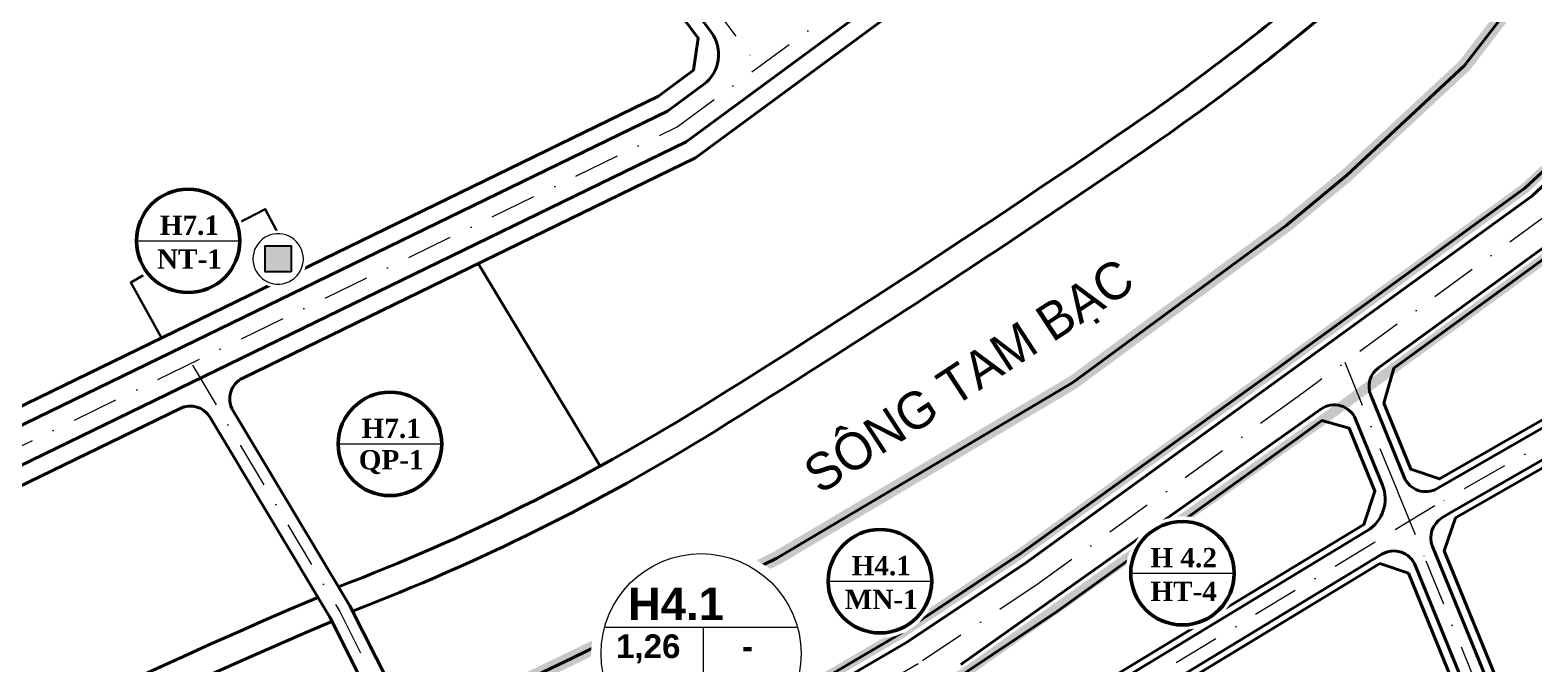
# Model space of a CAD drawing. Header units: millimetres. Extents: x 583747 to 596192, y 2304962 to 2309584.
# Drawn here: x 592464.3 to 592789.5, y 2307800.5 to 2307937.6 of the extents above; entities that cross this region are included whole.
import ezdxf

# ---------------------------------------------------------------- set-up
doc = ezdxf.new("R2010")
doc.units = ezdxf.units.MM
doc.set_wipeout_variables(frame=1)
for name, pattern in [('DASHDOT', [1, 0.5, -0.25, 0, -0.25]), ('DASHED', [4.5, 3, -1.5]), ('PHANTOM2', [1.25, 0.625, -0.125, 0.125, -0.125, 0.125, -0.125]), ('RANHGIOI', [10, 6, -1.7, 0.6, -1.7]), ('RGXA', [10.3, 6, -2, 0.3, -2])]:
    doc.linetypes.add(name, pattern=pattern)
for name, color, linetype, lineweight in [('00_bo_sdd', 7, 'Continuous', 30), ('00_o pho', 2, 'RANHGIOI', 13), ('00_tim_duong', 1, 'DASHDOT', 13), ('Chu thich Lo - Q', 7, 'Continuous', 9), ('DUONG', 5, 'Continuous', 80), ('HE', 7, 'Continuous', 40), ('KIHIEU', 7, 'Continuous', 25), ('ky hieu lo A B tron', 7, 'Continuous', 9), ('P_text', 7, 'Continuous', 13), ('Rgphuong', 5, 'RGXA', 13), ('TREE1', 93, 'Continuous', 13), ('vong tron', 7, 'Continuous', 13)]:
    doc.layers.add(name, color=color, linetype=linetype, lineweight=lineweight)
doc.styles.add('pp1-vnblackH', font='')
doc.styles.get("Standard").update_dxf_attribs({"font": 'arial.ttf'})
doc.styles.add('TXT', font='', dxfattribs={"height": 1})
doc.styles.get('pp1-vnblackH').set_extended_font_data('.VnBlackH')
doc.styles.get('TXT').set_extended_font_data('.VnTime')

# ---------------------------------------------------------------- blocks, each defined once
blk = doc.blocks.new('nha tre')
at = {"lineweight": 13}
blk.add_wipeout([(-1.01, 9.61), (-2.99, 9.19), (-4.83, 8.37), (-6.47, 7.18), (-7.82, 5.68), (-8.83, 3.93), (-9.46, 2.01), (-9.67, 0), (-9.46, -2.01), (-8.83, -3.93), (-7.82, -5.68), (-6.47, -7.18), (-4.83, -8.37), (-2.99, -9.19), (-1.01, -9.61), (1.01, -9.61), (2.99, -9.19), (4.83, -8.37), (6.47, -7.18), (7.82, -5.68), (8.83, -3.93), (9.46, -2.01), (9.67, 0), (9.46, 2.01), (8.83, 3.93), (7.82, 5.68), (6.47, 7.18), (4.83, 8.37), (2.99, 9.19), (1.01, 9.61)], dxfattribs=at).dxf.layer = 'KIHIEU'
at = {"layer": 'KIHIEU', "ltscale": 300}
blk.add_hatch(color=256, dxfattribs=at).paths.add_polyline_path([(4.39, -4.39), (-4.39, -4.39), (-4.39, 4.39), (4.39, 4.39)])
at = {"layer": 'KIHIEU', "lineweight": 13}
blk.add_lwpolyline([(-0.54, 8.51), (-1.6, 8.38), (-2.64, 8.11), (-3.63, 7.72), (-4.57, 7.2), (-5.44, 6.57), (-6.22, 5.84), (-6.9, 5.01), (-7.47, 4.11), (-7.93, 3.14), (-8.26, 2.12), (-8.46, 1.07), (-8.53, 0), (-8.46, -1.07), (-8.26, -2.12), (-7.93, -3.14), (-7.47, -4.11), (-6.9, -5.01), (-6.22, -5.84), (-5.44, -6.57), (-4.57, -7.2), (-3.63, -7.72), (-2.64, -8.11), (-1.6, -8.38), (-0.54, -8.51), (0.54, -8.51), (1.6, -8.38), (2.64, -8.11), (3.63, -7.72), (4.57, -7.2), (5.44, -6.57), (6.22, -5.84), (6.9, -5.01), (7.47, -4.11), (7.93, -3.14), (8.26, -2.12), (8.46, -1.07), (8.53, 0), (8.46, 1.07), (8.26, 2.12), (7.93, 3.14), (7.47, 4.11), (6.9, 5.01), (6.22, 5.84), (5.44, 6.57), (4.57, 7.2), (3.63, 7.72), (2.64, 8.11), (1.6, 8.38), (0.54, 8.51)], close=True, dxfattribs=at)
at = {"layer": 'KIHIEU', "ltscale": 300}
blk.add_lwpolyline([(4.39, -4.39), (-4.39, -4.39), (-4.39, 4.39), (4.39, 4.39)], close=True, dxfattribs=at)
blk = doc.blocks.new('www')
at = {"layer": '00_bo_sdd'}
blk.add_line((19275.087, 14964.925), (19248.642, 15008.9), dxfattribs=at)
for points in [[(19295.763, 15031.623), (19248.734, 15008.748), (19275.087, 14964.925, 0.0137265), (19296.71, 14977.539, 0.0116811), (19389.574, 15038.231, 0.0313), (19440.874, 15078.443, 0.07832), (19466.972, 15110.253, 0.0589377), (19496.093, 15176.706, 0.0619406), (19507.068, 15240.053, 0.0644814), (19504.862, 15267.247, 0.0290307), (19492.636, 15311.807, 0.049328), (19468.568, 15365.07, 0.0592944), (19433.988, 15411.376, 0.0435689), (19411.7, 15429.273, 0.0801613), (19409.093, 15430.467), (19378.742, 15410.947), (19377.761, 15404.421), (19442.262, 15327.945), (19459.505, 15290.746), (19466.827, 15260.778), (19462.988, 15217.923), (19452.371, 15178.895), (19426.642, 15142.098), (19357.616, 15077.199)], [(19268.437, 15094.843), (19237.417, 15177.914, 0.4113002), (19211.871, 15189.723), (19160.282, 15171.042, 0.0820126), (19158.009, 15169.767, 0.0672405), (19156.53, 15168.217), (19153.898, 15164.587, -0.1473481), (19150.226, 15161.792), (19031.173, 15117.236), (19028.132, 15110.761), (19067.059, 14998.771), (19085.599, 14952.18), (19091.944, 14949.721), (19287.709, 15044.942), (19295.289, 15050.527), (19296.323, 15057.499)], [(19248.734, 15008.748), (19197.822, 14983.984, 0.4398691), (19195.719, 14976.919), (19218.525, 14938.83, 0.0341892), (19275.087, 14964.925)]]:
    blk.add_lwpolyline(points, format="xyb", close=True, dxfattribs=at)
for points in [[(19554.793, 14931.436), (19559.165, 14934.125), (19606.107, 14963.003), (19607.225, 14969.513), (19558.956, 15029.316), (19552.299, 15029.652), (19510.857, 14987.766), (19496.438, 14975.405), (19490.481, 14971.228), (19460.082, 14953.757), (19457.638, 14946.637), (19480.672, 14890.238), (19486.689, 14888.433), (19502.695, 14899.387), (19510.356, 14904.099), (19496.847, 14928.202), (19501.452, 14930.101), (19500.205, 14933.898), (19497.198, 14940.557), (19535.516, 14958.485), (19543.912, 14944.754), (19546.08, 14946.047), (19554.793, 14931.436)], [(19180.282, 14992.689), (19173.602, 15004.629), (19186.947, 15012.322), (19202.686, 15020.536), (19209.833, 15007.063)]]:
    blk.add_lwpolyline(points, dxfattribs=at)
blk.add_lwpolyline([(19472.419, 14886.643), (19449.886, 14941.813), (19443.72, 14943.849), (19382.451, 14906.702), (19381.209, 14900.135), (19390.562, 14887.884), (19404.6, 14896.159), (19412.023, 14883.567), (19399.582, 14876.069), (19407.925, 14865.14), (19417.389, 14852.744), (19424.679, 14851.395), (19470.054, 14879.389)], close=True, dxfattribs=at)
at = {"layer": '00_o pho', "color": 2, "linetype": 'PHANTOM2', "ltscale": 10, "const_width": 2.2}
for points in [[(18814.879, 14625.616), (18868.002, 14671.656), (18918.678, 14715.488), (18977.129, 14755.461), (19020.936, 14785.93), (19101.031, 14837.42), (19100.802, 14837.709), (19128.382, 14853.927), (19166.135, 14874.158), (19269.184, 14923.485), (19313.316, 14945.042), (19377.334, 14983.012), (19423.435, 15016.979), (19436.481, 15027.775), (19462.029, 15051.558), (19482.819, 15078.603)], [(19482.819, 15078.603), (19462.029, 15051.558), (19436.481, 15027.775), (19423.435, 15016.979), (19377.334, 14983.012), (19313.316, 14945.042), (19269.184, 14923.485), (19166.135, 14874.158), (19128.382, 14853.927)], [(19124.228, 14824.968), (19182.012, 14851.495), (19239.131, 14875.947), (19253.265, 14881.234), (19266.681, 14886.978), (19279.412, 14893.616), (19326.504, 14920.758), (19339.993, 14928.632), (19365.615, 14945.727), (19421.649, 14986.095), (19426.06, 14989.34), (19475.148, 15025.099), (19482.614, 15032.034)], [(19484.545, 15013.675), (19446.748, 14986.14), (19431.172, 14974.794), (19354.268, 14920.401), (19259.232, 14867.692), (19188.297, 14837.324), (19136.792, 14813.579), (19135.388, 14807.53), (19149.955, 14789.242), (19162.421, 14773.591), (19171.401, 14762.317), (19183.24, 14747.454), (19204.292, 14721.024), (19220.561, 14700.599), (19255.488, 14656.751), (19262.858, 14655.466), (19373.947, 14724.033), (19391.029, 14734.577), (19457.458, 14775.579), (19474.519, 14786.109), (19520.228, 14814.322)]]:
    blk.add_lwpolyline(points, dxfattribs=at)
at = {"layer": '00_tim_duong', "ltscale": 20}
for points in [[(19479.927, 15019.281), (19430.458, 14983.244), (19426.03, 14979.986), (19369.842, 14939.507), (19343.891, 14922.192), (19330.168, 14914.182), (19282.906, 14886.942), (19269.742, 14880.078), (19185.357, 14843.952), (19141.037, 14823.606)], [(19479.927, 15019.281), (19430.458, 14983.244), (19426.03, 14979.986), (19369.842, 14939.507), (19343.891, 14922.192), (19330.168, 14914.182), (19282.906, 14886.942), (19269.742, 14880.078), (19185.357, 14843.952), (19141.037, 14823.606)], [(19479.927, 15019.281), (19430.458, 14983.244), (19426.03, 14979.986), (19369.842, 14939.507), (19343.891, 14922.192), (19330.168, 14914.182), (19282.906, 14886.942), (19269.742, 14880.078), (19185.357, 14843.952), (19141.037, 14823.606)], [(19479.927, 15019.281), (19430.458, 14983.244), (19426.03, 14979.986), (19369.842, 14939.507), (19343.891, 14922.192), (19330.168, 14914.182), (19282.906, 14886.942), (19269.742, 14880.078), (19185.357, 14843.952), (19141.037, 14823.606)], [(18963.58, 14875.45), (19089.109, 14939.724), (19291.736, 15038.283), (19352.645, 15083.163), (19420.749, 15147.196), (19445.247, 15182.23), (19455.312, 15219.233)], [(18963.58, 14875.45), (19089.109, 14939.724), (19291.736, 15038.283), (19352.645, 15083.163), (19420.749, 15147.196), (19445.247, 15182.23), (19455.312, 15219.233)], [(19507.881, 14991.142), (19493.675, 14978.964), (19488.062, 14975.027), (19455.606, 14956.318), (19442.591, 14948.427), (19377.522, 14908.984)], [(19436.137, 14987.38), (19447.556, 14959.419), (19453.682, 14944.422), (19478.42, 14883.85), (19486.507, 14868.991), (19516.734, 14798.505)]]:
    blk.add_lwpolyline(points, dxfattribs=at)
blk.add_lwpolyline([(19017.693, 15118.33), (19146.588, 15166.57, 0.1473481), (19150.26, 15169.365), (19152.912, 15173.022, -0.1500807), (19156.664, 15175.847), (19216.207, 15197.408, -0.4113002), (19241.753, 15185.599), (19274.423, 15098.108), (19309.386, 15051.288)], format="xyb", dxfattribs=at)
at = {"layer": '00_tim_duong', "ltscale": 20, "elevation": 0.837}
blk.add_lwpolyline([(19186.925, 14986.74), (19218.81, 14933.488), (19250.06, 14871.652)], dxfattribs=at)
blk.add_lwpolyline([(19186.925, 14986.74), (19218.81, 14933.488), (19250.06, 14871.652)], dxfattribs=at)
at = {"layer": 'DUONG', "lineweight": 40}
for p, q in [((19293.685, 15035.06), (19355.05, 15080.278)), ((19293.685, 15035.06), (19355.05, 15080.278)), ((19086.761, 14934.412), (19293.685, 15035.06)), ((19086.761, 14934.412), (19293.685, 15035.06)), ((19476.583, 15023.34), (19484.282, 15030.49)), ((19476.583, 15023.34), (19484.282, 15030.49)), ((19366.85, 14943.822), (19476.583, 15023.34)), ((19444.146, 14945.862), (19383.155, 14908.883)), ((19444.146, 14945.862), (19383.155, 14908.883)), ((19476.158, 14882.777), (19451.367, 14943.477)), ((19476.158, 14882.777), (19451.367, 14943.477))]:
    blk.add_line(p, q, dxfattribs=at)
for points in [[(19148.328, 15164.285), (19029.31, 15119.742, 0.4073238), (19024.557, 15109.623), (19063.544, 14997.462), (19082.271, 14950.4, 0.4360548), (19093.204, 14946.164), (19289.658, 15041.72), (19297.492, 15047.492, 0.4160821), (19299.156, 15058.719), (19271.097, 15096.294)], [(19492.37, 15023.783), (19483.271, 15015.221), (19443.428, 14986.197, 0.3450278), (19441.743, 14980.265), (19448.992, 14962.517, 0.4543866), (19456.118, 14960.076), (19486.448, 14977.56), (19491.833, 14981.336), (19505.586, 14993.126, 0.0205144), (19505.886, 14993.405), (19548.216, 15036.189)], [(19611.798, 14971.808), (19561.918, 15033.606, 0.4473047), (19554.473, 15033.982), (19509.834, 14988.865), (19495.517, 14976.591), (19489.675, 14972.495), (19458.936, 14954.828), (19457.133, 14953.736, 0.3688589), (19455.096, 14947.569), (19480.273, 14885.925)], [(19611.798, 14971.808), (19561.918, 15033.606, 0.4473047), (19554.473, 15033.982), (19509.834, 14988.865), (19495.517, 14976.591), (19489.675, 14972.495), (19458.936, 14954.828), (19457.133, 14953.736, 0.3688589), (19455.096, 14947.569), (19480.273, 14885.925)], [(19353.122, 14922.04), (19430.942, 14977.257, -0.4831056), (19438.464, 14975.07), (19444.273, 14960.845, -0.3688589), (19441.015, 14950.98), (19441.035, 14950.992), (19375.805, 14911.444)]]:
    blk.add_lwpolyline(points, format="xyb", dxfattribs=at)
blk.add_lwpolyline([(19327.534, 14918.723), (19341.202, 14926.697), (19366.85, 14943.822)], dxfattribs=at)
blk.add_arc((19446.738, 14941.586), 5, 22.21601, 121.22822, dxfattribs=at)
blk.add_arc((19446.738, 14941.586), 5, 22.21601, 121.22822, dxfattribs=at)
at = {"layer": 'HE'}
for p, q in [((19295.763, 15031.623), (19357.616, 15077.199)), ((19197.822, 14983.984), (19295.763, 15031.623)), ((19088.129, 14930.629), (19184.282, 14977.398)), ((19190.758, 14975.47), (19216.619, 14932.28)), ((19460.082, 14953.757), (19490.481, 14971.228)), ((19457.638, 14946.637), (19460.082, 14953.757)), ((19480.672, 14890.238), (19457.638, 14946.637)), ((19382.451, 14906.702), (19443.72, 14943.849)), ((19449.886, 14941.813), (19443.72, 14943.849)), ((19472.419, 14886.643), (19449.886, 14941.813)), ((19216.619, 14932.28), (19241.625, 14882.799))]:
    blk.add_line(p, q, dxfattribs=at)
for points in [[(19221.569, 14933.57, 0.0474106), (19299.874, 14972.441, 0.0116811), (19392.973, 15033.287, 0.0313), (19444.863, 15073.962, 0.07832), (19472.147, 15107.216, 0.0589377), (19501.833, 15174.96, 0.0619406), (19513.061, 15239.766, 0.0644814), (19510.73, 15268.497, 0.0290307), (19498.32, 15313.727, 0.049328), (19473.766, 15368.066, 0.059436), (19438.241, 15415.611, 0.105344), (19377.894, 15452.991, 0.0896627)], [(19218.525, 14938.83, 0.0479382), (19296.71, 14977.539, 0.0116811), (19389.574, 15038.231, 0.0313), (19440.874, 15078.443, 0.07832), (19466.972, 15110.253, 0.0589377), (19496.093, 15176.706, 0.0619406), (19507.068, 15240.053, 0.0644814), (19504.862, 15267.247, 0.0290307), (19492.636, 15311.807, 0.049328), (19468.568, 15365.07, 0.0592944), (19433.988, 15411.376, 0.0435689), (19411.7, 15429.273, 0.0801613), (19409.093, 15430.467, 0.0801613)], [(19197.822, 14983.984, 0.4398691), (19195.719, 14976.919), (19221.001, 14934.695), (19246.835, 14883.576, 0.3957513), (19253.265, 14881.234, -0.2050518)]]:
    blk.add_lwpolyline(points, format="xyb", dxfattribs=at)
blk.add_lwpolyline([(19237.417, 15177.914), (19268.437, 15094.843), (19296.323, 15057.499), (19295.289, 15050.527), (19287.709, 15044.942), (19091.944, 14949.721), (19085.599, 14952.18), (19067.059, 14998.771), (19028.132, 15110.761), (19031.173, 15117.236), (19150.226, 15161.792)], dxfattribs=at)
for points in [[(19326.504, 14920.758), (19339.993, 14928.632), (19365.615, 14945.727), (19421.649, 14986.095), (19426.06, 14989.34), (19475.148, 15025.099), (19482.614, 15032.034), (19495.361, 15046.265), (19511.768, 15064.583), (19512.096, 15065.106), (19482.819, 15078.603), (19462.029, 15051.558), (19436.481, 15027.775), (19423.435, 15016.979), (19377.334, 14983.012), (19313.316, 14945.042), (19269.184, 14923.485), (19234.948, 14907.097), (19246.835, 14883.576, 0.3957513), (19253.265, 14881.234), (19266.681, 14886.978), (19279.412, 14893.616)], [(19359.959, 14902.213), (19374.987, 14912.701), (19440.275, 14952.285), (19442.66, 14959.506), (19437.104, 14973.109), (19431.172, 14974.794), (19426.333, 14971.269), (19426.316, 14971.257, -0.0000173), (19426.316, 14971.256), (19373.974, 14933.549), (19354.268, 14920.401), (19283.773, 14868.731), (19282.863, 14861.87), (19289.421, 14853.671), (19296.49, 14852.837)]]:
    blk.add_lwpolyline(points, format="xyb", close=True, dxfattribs=at)
blk.add_lwpolyline([(19518.062, 15049.433), (19525.984, 15051.149), (19545.778, 15042.491), (19546.843, 15036.933), (19504.719, 14994.358), (19490.912, 14982.523), (19485.645, 14978.829), (19456.649, 14962.164), (19450.423, 14964.302), (19444.597, 14978.568), (19446.748, 14986.14), (19484.545, 15013.675), (19493.21, 15021.722), (19493.86, 15022.448), (19506.431, 15036.483)], close=True, dxfattribs=at)
for centre, radius, start, end in [((19186.469, 14972.902), 5, 30.91125, 115.93841), ((19753.073, 13668.806), 1377.564, 113.03385, 129.911384), ((19753.073, 13668.806), 1371.564, 113.002432, 129.767856)]:
    blk.add_arc(centre, radius, start, end, dxfattribs=at)
at = {"layer": 'Rgphuong', "color": 6, "linetype": 'DASHED', "ltscale": 2, "const_width": 3, "flags": 128}
blk.add_lwpolyline([(18997.213, 16027.896), (19004.115, 15927.16), (19006.1, 15892.225), (19007.716, 15798.464), (19011.559, 15776.793), (19027.419, 15756.059), (19036.502, 15746.947), (19036.502, 15746.947), (19036.502, 15746.947), (19036.502, 15746.947), (19036.502, 15746.947), (19036.502, 15746.947), (19342.054, 15537.913), (19369.543, 15516.154), (19369.543, 15516.154), (19419.981, 15467.906), (19455.255, 15435.582), (19476.861, 15415.785), (19494.029, 15396.19), (19505.366, 15377.817), (19517.313, 15350.955), (19527.055, 15332.208), (19532.709, 15317.17), (19541.256, 15268.199), (19538.038, 15219.659), (19538.023, 15211.506), (19534.643, 15191.18), (19526.327, 15167.395), (19505.609, 15115.552), (19482.819, 15078.603), (19462.029, 15051.558), (19436.481, 15027.775), (19423.435, 15016.979), (19423.435, 15016.979), (19377.334, 14983.012), (19313.316, 14945.042), (19269.184, 14923.485), (19166.135, 14874.158), (19128.382, 14853.927), (19110.987, 14843.698)], dxfattribs=at)
blk.add_lwpolyline([(18997.213, 16027.896), (19004.115, 15927.16), (19006.1, 15892.225), (19007.716, 15798.464), (19011.559, 15776.793), (19027.419, 15756.059), (19036.502, 15746.947), (19036.502, 15746.947), (19036.502, 15746.947), (19036.502, 15746.947), (19036.502, 15746.947), (19036.502, 15746.947), (19342.054, 15537.913), (19369.543, 15516.154), (19369.543, 15516.154), (19419.981, 15467.906), (19455.255, 15435.582), (19476.861, 15415.785), (19494.029, 15396.19), (19505.366, 15377.817), (19517.313, 15350.955), (19527.055, 15332.208), (19532.709, 15317.17), (19541.256, 15268.199), (19538.038, 15219.659), (19538.023, 15211.506), (19534.643, 15191.18), (19526.327, 15167.395), (19505.609, 15115.552), (19482.819, 15078.603), (19462.029, 15051.558), (19436.481, 15027.775), (19423.435, 15016.979), (19423.435, 15016.979), (19377.334, 14983.012), (19313.316, 14945.042), (19269.184, 14923.485), (19166.135, 14874.158), (19128.382, 14853.927), (19110.987, 14843.698)], dxfattribs=at)
at = {"layer": 'P_text', "style": 'pp1-vnblackH'}
blk.add_text('s«ng tam b¹c', height=8, rotation=33.20834, dxfattribs=at).set_placement((19322.666, 14958.688, 3))
at = {"layer": 'KIHIEU', "lineweight": -3, "xscale": 0.6399999996647239, "yscale": 0.6399999996647239, "zscale": 0.6399999996647239}
blk.add_blockref('nha tre', (19205.47, 15009.734), dxfattribs=at)
at = {"ltscale": 24}
blk.add_wipeout([(19298.592, 14948.098), (19300.258, 14947.981), (19303.083, 14947.22), (19305.907, 14946.459), (19309.815, 14944.016), (19312.848, 14942.119), (19315.624, 14938.423), (19318.4, 14934.727), (19319.362, 14931.836), (19320.323, 14928.945), (19320.544, 14926.661), (19320.764, 14924.377), (19320.356, 14921.284), (19319.948, 14918.191), (19318.529, 14914.942), (19317.11, 14911.694), (19315.152, 14909.323), (19313.194, 14906.953), (19310.403, 14905.01), (19307.612, 14903.068), (19305.166, 14902.161), (19302.721, 14901.254), (19299.824, 14900.897), (19296.926, 14900.539), (19293.864, 14900.939), (19290.802, 14901.339), (19288.687, 14902.087), (19287.207, 14902.61), (19285.321, 14903.668), (19283.434, 14904.725), (19281.696, 14906.18), (19279.957, 14907.635), (19278.502, 14909.429), (19277.046, 14911.222), (19276.148, 14912.841), (19275.249, 14914.46), (19274.344, 14917.381), (19273.439, 14920.303), (19273.243, 14922.583), (19273.088, 14924.377), (19273.334, 14926.786), (19273.58, 14929.195), (19274.198, 14931.24), (19274.815, 14933.286), (19276.844, 14936.615), (19278.872, 14939.943), (19280.213, 14941.27), (19281.555, 14942.597), (19284.827, 14944.559), (19288.1, 14946.521), (19290.749, 14947.284), (19292.622, 14947.824), (19295.013, 14948.041), (19296.926, 14948.215), (19298.592, 14948.098), (19300.258, 14947.981)], dxfattribs=at).dxf.layer = 'ky hieu lo A B tron'
at = {"linetype": 'Continuous', "lineweight": 9}
for points in [[(19231.382, 14981.936), (19234.303, 14981.149), (19237.892, 14978.904), (19240.763, 14975.083), (19241.757, 14972.093), (19241.985, 14969.731), (19241.563, 14966.532), (19240.096, 14963.173), (19238.071, 14960.721), (19235.184, 14958.712), (19232.655, 14957.774), (19229.659, 14957.404), (19229.659, 14957.404), (19226.492, 14957.818), (19224.633, 14958.475), (19222.682, 14959.569), (19220.884, 14961.074), (19219.379, 14962.929), (19218.45, 14964.603), (19218.45, 14964.603), (19217.514, 14967.624), (19217.333, 14969.731), (19217.587, 14972.222), (19218.226, 14974.337), (19220.323, 14977.78), (19221.711, 14979.152), (19225.095, 14981.181), (19227.433, 14981.854), (19229.659, 14982.057)], [(19402.747, 14953.974), (19405.668, 14953.187), (19409.257, 14950.943), (19412.128, 14947.121), (19413.122, 14944.131), (19413.351, 14941.769), (19412.928, 14938.57), (19411.461, 14935.211), (19409.436, 14932.759), (19406.549, 14930.75), (19404.021, 14929.812), (19401.024, 14929.443), (19401.024, 14929.443), (19397.858, 14929.856), (19395.999, 14930.514), (19394.048, 14931.607), (19392.25, 14933.112), (19390.745, 14934.967), (19389.815, 14936.641), (19389.815, 14936.641), (19388.88, 14939.662), (19388.698, 14941.769), (19388.952, 14944.26), (19389.591, 14946.375), (19391.689, 14949.818), (19393.076, 14951.19), (19396.461, 14953.219), (19398.799, 14953.892), (19401.024, 14954.095)], [(19337.347, 14952.236), (19340.267, 14951.449), (19343.856, 14949.205), (19346.727, 14945.383), (19347.721, 14942.393), (19347.95, 14940.031), (19347.528, 14936.832), (19346.06, 14933.473), (19344.035, 14931.021), (19341.149, 14929.012), (19338.62, 14928.074), (19335.624, 14927.705), (19335.624, 14927.705), (19332.457, 14928.118), (19330.598, 14928.776), (19328.647, 14929.869), (19326.849, 14931.374), (19325.344, 14933.229), (19324.415, 14934.903), (19324.415, 14934.903), (19323.479, 14937.924), (19323.297, 14940.031), (19323.552, 14942.522), (19324.19, 14944.637), (19326.288, 14948.08), (19327.675, 14949.452), (19331.06, 14951.481), (19333.398, 14952.155), (19335.624, 14952.357)]]:
    blk.add_wipeout(points, dxfattribs=at).dxf.layer = 'vong tron'
at = {"layer": 'vong tron'}
for p, q in [((19218.475, 14969.724), (19240.77, 14969.724)), ((19324.439, 14940.028), (19346.735, 14940.028)), ((19389.84, 14941.762), (19412.136, 14941.762))]:
    blk.add_line(p, q, dxfattribs=at)
at = {"layer": 'vong tron', "lineweight": 50}
for centre in [(19229.659, 14969.728), (19401.024, 14941.766), (19335.624, 14940.028)]:
    blk.add_circle(centre, 11.184, dxfattribs=at)
at = {"layer": 'vong tron', "char_height": 4.18038, "attachment_point": 5, "style": 'TXT'}
for s, insert in [('{\\f.VnTimeH|b1|i0|c0|p34;H7.1}', (19229.924, 14973.057)), ('{\\f.VnTimeH|b1|i0|c0|p34;qp-1}', (19229.924, 14965.788)), ('{\\f.VnTimeH|b1|i0|c0|p34;H 4.2}', (19401.29, 14945.095)), ('{\\f.VnTimeH|b1|i0|c0|p34;H4.1}', (19335.889, 14943.361)), ('{\\f.VnTimeH|b1|i0|c0|p34;ht-4}', (19401.29, 14937.827)), ('{\\f.VnTimeH|b1|i0|c0|p34;mn-1}', (19335.889, 14936.092))]:
    blk.add_mtext(s, dxfattribs=dict(at, insert=insert))
at = {"ltscale": 24}
blk.add_wipeout([(19296.926, 14948.215), (19300.258, 14947.981), (19305.907, 14946.459), (19312.848, 14942.119), (19318.4, 14934.727), (19320.323, 14928.945), (19320.764, 14924.377), (19319.948, 14918.191), (19317.11, 14911.694), (19313.194, 14906.953), (19307.612, 14903.068), (19302.721, 14901.254), (19296.926, 14900.539), (19290.802, 14901.339), (19287.207, 14902.61), (19283.434, 14904.725), (19279.957, 14907.635), (19277.046, 14911.222), (19275.249, 14914.46), (19273.439, 14920.303), (19273.088, 14924.377), (19273.58, 14929.195), (19274.815, 14933.286), (19278.872, 14939.943), (19281.555, 14942.597), (19288.1, 14946.521), (19292.622, 14947.824)], dxfattribs=at).dxf.layer = 'ky hieu lo A B tron'
at = {"linetype": 'Continuous', "lineweight": 9}
blk.add_wipeout([(19187.741, 15025.863), (19190.662, 15025.076), (19194.251, 15022.832), (19197.122, 15019.01), (19198.116, 15016.02), (19198.344, 15013.658), (19197.922, 15010.459), (19196.455, 15007.1), (19194.43, 15004.648), (19191.543, 15002.639), (19189.014, 15001.701), (19186.018, 15001.332), (19186.018, 15001.332), (19182.852, 15001.745), (19180.993, 15002.403), (19179.042, 15003.496), (19177.244, 15005.001), (19175.739, 15006.856), (19174.809, 15008.53), (19174.809, 15008.53), (19173.873, 15011.551), (19173.692, 15013.658), (19173.946, 15016.149), (19174.585, 15018.264), (19176.683, 15021.707), (19178.07, 15023.079), (19181.454, 15025.108), (19183.793, 15025.782), (19186.018, 15025.984)], dxfattribs=at).dxf.layer = 'vong tron'
at = {"layer": 'ky hieu lo A B tron', "ltscale": 24}
for points in [[(19276.068, 14930.097), (19317.784, 14930.097)], [(19297.406, 14930.097), (19297.406, 14912.974)]]:
    blk.add_lwpolyline(points, dxfattribs=at)
blk.add_ellipse((19296.926, 14924.371), major_axis=(-21.603, 1.078), ratio=1, start_param=3.1914684, end_param=9.4746537, dxfattribs=at)
at = {"layer": 'vong tron'}
blk.add_line((19174.834, 15013.652), (19197.13, 15013.652), dxfattribs=at)
at = {"layer": 'vong tron', "lineweight": 50}
blk.add_circle((19186.018, 15013.655), 11.184, dxfattribs=at)
at = {"layer": 'Chu thich Lo - Q', "width": 21.49671, "attachment_point": 1}
for s, insert, char_height in [('{\\f.VnArialH|b1|i0|c0|p34;H4.1}', (19281.116, 14938.662), 7.04), ('{\\f.VnArialH|b1|i0|c0|p34;1,26}', (19278.546, 14928.537), 5.12), ('{\\f.VnArialH|b1|i0|c0|p34;-}', (19305.795, 14928.537), 5.12)]:
    blk.add_mtext(s, dxfattribs=dict(at, insert=insert, char_height=char_height))
at = {"layer": 'vong tron', "char_height": 4.18038, "attachment_point": 5, "style": 'TXT'}
for s, insert in [('{\\f.VnTimeH|b1|i0|c0|p34;H7.1}', (19186.284, 15016.985)), ('{\\f.VnTimeH|b1|i0|c0|p34;nt-1}', (19186.284, 15009.716))]:
    blk.add_mtext(s, dxfattribs=dict(at, insert=insert))

msp = doc.modelspace()

# ---------------------------------------------------------------- block references
at = {"layer": 'TREE1'}
msp.add_blockref('www', (573312.5, 2292878.35), dxfattribs=at)

doc.saveas('drawing.dxf')
